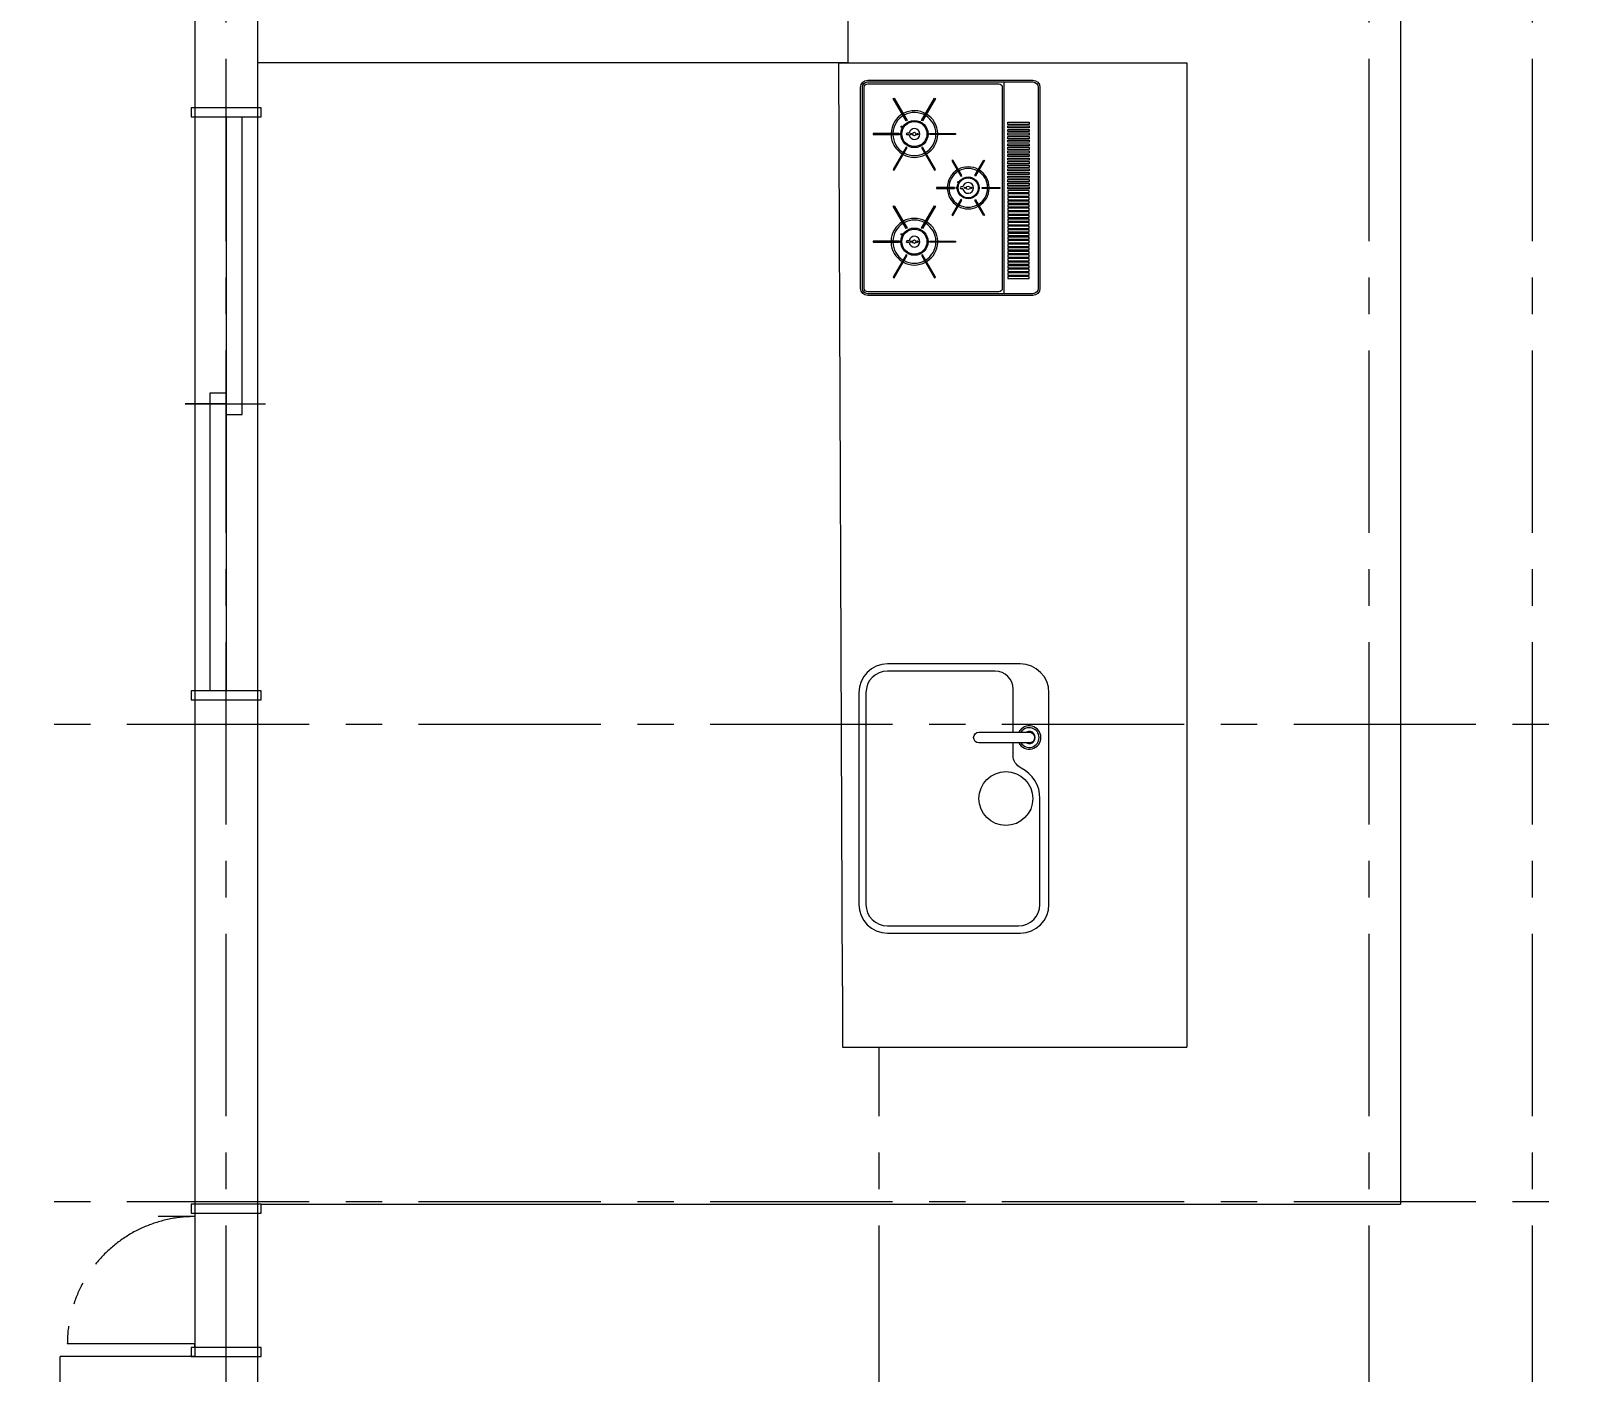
# Model space of a CAD drawing. Header units: millimetres. Extents: x -63086 to 83971, y -129912 to 13382.
# Drawn here: x 50146 to 54431, y 1483 to 5222 of the extents above; entities that cross this region are included whole.
import ezdxf

# ---------------------------------------------------------------- set-up
doc = ezdxf.new("R2010")
doc.units = ezdxf.units.MM
doc.linetypes.add('CENTERX2', pattern=[101.6, 63.5, -12.7, 12.7, -12.7])
doc.layers.get('0').update_dxf_attribs({"lineweight": 0})
for name, color, linetype, lineweight in [('001壁芯', 7, 'CENTERX2', 0), ('002寸法', 7, 'Continuous', 0), ('003壁', 7, 'Continuous', 9), ('004建具', 7, 'Continuous', 9), ('094システムキッチン', 7, 'Continuous', 0), ('097家具', 7, 'Continuous', 0)]:
    doc.layers.add(name, color=color, linetype=linetype, lineweight=lineweight)
doc.styles.get("Standard").update_dxf_attribs({"font": 'MS Mincho.ttf'})
doc.dimstyles.new('寸法', dxfattribs={"dimtxt": 70, "dimasz": 25, "dimexe": 1.5, "dimexo": 200, "dimtad": 1, "dimdec": 0, "dimtxsty": 'Standard', "dimblk": 'DOT', "dimcen": 2.5, "dimadec": 0, "dimazin": 0, "dimtfac": 1, "dimtdec": 0, "dimtmove": 0, "dimatfit": 3, "dimfxl": 200, "dimfxlon": 1, "dimarcsym": 0})

# ---------------------------------------------------------------- blocks, each defined once
blk = doc.blocks.new('_Dot')
at = {"color": 0, "linetype": 'ByBlock', "lineweight": -2}
blk.add_line((-0.5, 0), (-1, 0), dxfattribs=at)
at = {"color": 0, "linetype": 'ByBlock', "const_width": 0.5}
blk.add_lwpolyline([(-0.25, 0, 1), (0.25, 0, 1)], format="xyb", close=True, dxfattribs=at)
blk = doc.blocks.new('*D346')
at = {"layer": '002寸法', "color": 0, "lineweight": -2, "transparency": 16777216}
for p, q in [((66732.8, 6474.4), (66934.3, 6474.4)), ((66932.8, 6449.4), (66932.8, 3314.4)), ((66732.8, 3289.4), (66934.3, 3289.4))]:
    blk.add_line(p, q, dxfattribs=at)
at = {"layer": 'Defpoints', "color": 0, "transparency": 16777216}
for p in [(66369.5, 6474.4), (54418.2, 3289.4), (66932.8, 3289.4)]:
    blk.add_point(p, dxfattribs=at)
at = {"layer": '002寸法', "color": 0, "lineweight": -2, "transparency": 16777216, "xscale": 25, "yscale": 25, "zscale": 25}
for p, rotation in [((66932.8, 6474.4), 90), ((66932.8, 3289.4), 270)]:
    blk.add_blockref('_Dot', p, dxfattribs=dict(at, rotation=rotation))
at = {"layer": '002寸法', "color": 0, "transparency": 16777216, "insert": (66897.2, 4881.9), "char_height": 70, "attachment_point": 5, "rotation": 90}
blk.add_mtext('3185', dxfattribs=at)

msp = doc.modelspace()

# ---------------------------------------------------------------- linework, layer by layer
at = {"layer": '001壁芯', "ltscale": 8}
for p, q in [((50690.7448, -4305.5057), (50690.7448, 12115.3398)), ((54330.7448, -4305.5057), (54330.7448, 8749.4193)), ((53875.7448, -4305.5057), (53875.7448, 7011.9193)), ((48788.821, 3289.4193), (55783.2448, 3289.4193)), ((52510.7448, 2291.9193), (52510.7448, 2389.2359)), ((52510.7448, -4305.5057), (52510.7448, 2389.2359)), ((48788.821, 1959.4193), (66369.5065, 1959.4193))]:
    msp.add_line(p, q, dxfattribs=at)
at = {"layer": '003壁', "ltscale": 10}
for p, q in [((50603.2448, 8836.9193), (50603.2448, 1526.9193)), ((50778.2448, 5931.9193), (50778.2448, 1351.9193)), ((50603.2448, 3289.4193), (50603.2448, 1526.9193)), ((50228.2448, -568.0807), (50228.2448, 1526.9193)), ((50603.2448, 1526.9193), (50228.2448, 1526.9193))]:
    msp.add_line(p, q, dxfattribs=at)
at = {"layer": '004建具', "linetype": 'CENTERX2', "ltscale": 5}
for p, q in [((50603.2448, 5006.9193), (50593.2448, 5006.9193)), ((50593.2448, 5006.9193), (50593.2448, 4981.9193)), ((50593.2448, 4981.9193), (50603.2448, 4981.9193)), ((50788.2448, 5006.9193), (50603.2448, 5006.9193)), ((50603.2448, 4981.9193), (50778.2448, 4981.9193)), ((50778.2448, 4981.9193), (50788.2448, 4981.9193)), ((50788.2448, 4981.9193), (50788.2448, 5006.9193)), ((50603.2448, 3381.9193), (50593.2448, 3381.9193)), ((50593.2448, 3381.9193), (50593.2448, 3356.9193)), ((50593.2448, 3356.9193), (50603.2448, 3356.9193)), ((50788.2448, 3381.9193), (50603.2448, 3381.9193)), ((50603.2448, 3356.9193), (50778.2448, 3356.9193)), ((50778.2448, 3356.9193), (50788.2448, 3356.9193)), ((50788.2448, 3356.9193), (50788.2448, 3381.9193)), ((50603.2448, 1951.9193), (50593.2448, 1951.9193)), ((50593.2448, 1951.9193), (50593.2448, 1926.9193)), ((50788.2448, 1951.9193), (50603.2448, 1951.9193)), ((50788.2448, 1926.9193), (50788.2448, 1951.9193)), ((50593.2448, 1926.9193), (50603.2448, 1926.9193)), ((50603.2448, 1926.9193), (50778.2448, 1926.9193)), ((50778.2448, 1926.9193), (50788.2448, 1926.9193)), ((50603.2448, 1551.9193), (50593.2448, 1551.9193)), ((50593.2448, 1551.9193), (50593.2448, 1526.9193)), ((50788.2448, 1551.9193), (50603.2448, 1551.9193)), ((50788.2448, 1526.9193), (50788.2448, 1551.9193)), ((50593.2448, 1526.9193), (50603.2448, 1526.9193)), ((50603.2448, 1526.9193), (50778.2448, 1526.9193)), ((50778.2448, 1526.9193), (50788.2448, 1526.9193))]:
    msp.add_line(p, q, dxfattribs=at)
at = {"layer": '004建具', "ltscale": 10}
for p, q in [((50690.7448, 4981.9193), (50690.7448, 3381.9193)), ((50735.7448, 4151.9193), (50735.7448, 4981.9193)), ((50690.7448, 4211.9193), (50645.7448, 4211.9193)), ((50645.7448, 4211.9193), (50645.7448, 3381.9193)), ((50690.7448, 4181.9193), (50690.7448, 4211.9193)), ((50690.7448, 4181.9193), (50576.8467, 4181.9193)), ((50576.8467, 4181.9193), (50800.7513, 4181.9193)), ((50690.7448, 4181.9193), (50690.7448, 4151.9193)), ((50690.7448, 4151.9193), (50735.7448, 4151.9193))]:
    msp.add_line(p, q, dxfattribs=at)
at = {"layer": '004建具', "linetype": 'CENTERX2', "ltscale": 5}
msp.add_arc((50603.2448, 1561.9193), 355, 90, 180, dxfattribs=at)
at = {"layer": '094システムキッチン', "ltscale": 10}
for points in [[(52408.707, 2559.2359), (52398.2448, 5131.9193), (53148.2448, 5131.9193)], [(52858.707, 4488.8568), (52858.707, 5078.8568)], [(52593.9168, 4936.3568), (52588.707, 4936.3568)], [(52593.9168, 4931.3568), (52588.707, 4931.3568)], [(52743.9168, 4786.3568), (52738.707, 4786.3568)], [(52743.9168, 4781.3568), (52738.707, 4781.3568)], [(52593.9168, 4636.3568), (52588.707, 4636.3568)], [(52593.9168, 4631.3568), (52588.707, 4631.3568)], [(52883.707, 3202.9041), (52883.707, 3236.9703)]]:
    msp.add_lwpolyline(points, dxfattribs=at)
for points in [[(52458.707, 4503.8568), (52458.707, 5063.8568, -0.414213562), (52478.707, 5083.8568), (52938.707, 5083.8568, -0.414213562), (52958.707, 5063.8568), (52958.707, 4503.8568, -0.414213562), (52938.707, 4483.8568), (52478.707, 4483.8568, -0.414213562)], [(52463.707, 4503.8568), (52463.707, 5063.8568, -0.414213562), (52478.707, 5078.8568), (52938.707, 5078.8568, -0.414213562), (52953.707, 5063.8568), (52953.707, 4503.8568, -0.414213562), (52938.707, 4488.8568), (52478.707, 4488.8568, -0.414213562)], [(52468.707, 4503.8568), (52468.707, 5063.8568, -0.414213562), (52478.707, 5073.8568), (52843.707, 5073.8568, -0.414213562), (52853.707, 5063.8568), (52853.707, 4503.8568, -0.414213562), (52843.707, 4493.8568), (52478.707, 4493.8568, -0.414213562)], [(52983.707, 2786.9703), (52983.707, 3376.9703, 0.414213562), (52903.707, 3456.9703), (52533.707, 3456.9703, 0.414213562), (52453.707, 3376.9703), (52453.707, 2786.9703, 0.414213562), (52533.707, 2706.9703), (52903.707, 2706.9703, 0.414213562)], [(52788.707, 3236.9703, -1), (52788.707, 3266.9703), (52928.707, 3266.9703, -1), (52928.707, 3236.9703)]]:
    msp.add_lwpolyline(points, format="xyb", close=True, dxfattribs=at)
for points in [[(52588.506, 4971.8459), (52585.908, 4970.3459), (52549.908, 5032.6997), (52552.506, 5034.1997)], [(52631.506, 4970.3459), (52628.908, 4971.8459), (52664.908, 5034.1997), (52667.506, 5032.6997)], [(52565.707, 4932.3568), (52565.707, 4935.3568), (52493.707, 4935.3568), (52493.707, 4932.3568)], [(52651.707, 4932.3568), (52651.707, 4935.3568), (52723.707, 4935.3568), (52723.707, 4932.3568)], [(52868.707, 4960.8568), (52868.707, 4966.8568), (52928.507, 4966.8568), (52928.507, 4960.8568)], [(52868.707, 4950.8568), (52868.707, 4956.8568), (52928.507, 4956.8568), (52928.507, 4950.8568)], [(52868.707, 4940.8568), (52868.707, 4946.8568), (52928.507, 4946.8568), (52928.507, 4940.8568)], [(52868.707, 4930.8568), (52868.707, 4936.8568), (52928.507, 4936.8568), (52928.507, 4930.8568)], [(52588.506, 4895.8677), (52585.908, 4897.3677), (52549.908, 4835.0139), (52552.506, 4833.5139)], [(52631.506, 4897.3677), (52628.908, 4895.8677), (52664.908, 4833.5139), (52667.506, 4835.0139)], [(52868.707, 4920.8568), (52868.707, 4926.8568), (52928.507, 4926.8568), (52928.507, 4920.8568)], [(52868.707, 4910.8568), (52868.707, 4916.8568), (52928.507, 4916.8568), (52928.507, 4910.8568)], [(52868.707, 4900.8568), (52868.707, 4906.8568), (52928.507, 4906.8568), (52928.507, 4900.8568)], [(52868.707, 4890.8568), (52868.707, 4896.8568), (52928.507, 4896.8568), (52928.507, 4890.8568)], [(52868.707, 4880.8568), (52868.707, 4886.8568), (52928.507, 4886.8568), (52928.507, 4880.8568)], [(52738.1879, 4816.697), (52740.5261, 4818.047), (52715.6261, 4861.175), (52713.2879, 4859.825)], [(52779.2261, 4816.697), (52776.8879, 4818.047), (52801.7879, 4861.175), (52804.1261, 4859.825)], [(52868.707, 4870.8568), (52868.707, 4876.8568), (52928.507, 4876.8568), (52928.507, 4870.8568)], [(52868.707, 4860.8568), (52868.707, 4866.8568), (52928.507, 4866.8568), (52928.507, 4860.8568)], [(52868.707, 4850.8568), (52868.707, 4856.8568), (52928.507, 4856.8568), (52928.507, 4850.8568)], [(52868.707, 4840.8568), (52868.707, 4846.8568), (52928.507, 4846.8568), (52928.507, 4840.8568)], [(52868.707, 4830.8568), (52868.707, 4836.8568), (52928.507, 4836.8568), (52928.507, 4830.8568)], [(52868.707, 4820.8568), (52868.707, 4826.8568), (52928.507, 4826.8568), (52928.507, 4820.8568)], [(52868.707, 4810.8568), (52868.707, 4816.8568), (52928.507, 4816.8568), (52928.507, 4810.8568)], [(52868.707, 4800.8568), (52868.707, 4806.8568), (52928.507, 4806.8568), (52928.507, 4800.8568)], [(52720.007, 4782.5068), (52720.007, 4785.2068), (52670.207, 4785.2068), (52670.207, 4782.5068)], [(52797.407, 4782.5068), (52797.407, 4785.2068), (52847.207, 4785.2068), (52847.207, 4782.5068)], [(52868.707, 4790.8568), (52868.707, 4796.8568), (52928.507, 4796.8568), (52928.507, 4790.8568)], [(52868.707, 4780.8568), (52868.707, 4786.8568), (52928.507, 4786.8568), (52928.507, 4780.8568)], [(52868.707, 4776.8568), (52868.707, 4770.8568), (52928.507, 4770.8568), (52928.507, 4776.8568)], [(52868.707, 4766.8568), (52868.707, 4760.8568), (52928.507, 4760.8568), (52928.507, 4766.8568)], [(52868.707, 4756.8568), (52868.707, 4750.8568), (52928.507, 4750.8568), (52928.507, 4756.8568)], [(52588.506, 4671.8459), (52585.908, 4670.3459), (52549.908, 4732.6997), (52552.506, 4734.1997)], [(52631.506, 4670.3459), (52628.908, 4671.8459), (52664.908, 4734.1997), (52667.506, 4732.6997)], [(52740.5261, 4749.6666), (52738.1879, 4751.0166), (52713.2879, 4707.8885), (52715.6261, 4706.5385)], [(52776.8879, 4749.6666), (52779.2261, 4751.0166), (52804.1261, 4707.8885), (52801.7879, 4706.5385)], [(52868.707, 4746.8568), (52868.707, 4740.8568), (52928.507, 4740.8568), (52928.507, 4746.8568)], [(52868.707, 4736.8568), (52868.707, 4730.8568), (52928.507, 4730.8568), (52928.507, 4736.8568)], [(52868.707, 4726.8568), (52868.707, 4720.8568), (52928.507, 4720.8568), (52928.507, 4726.8568)], [(52868.707, 4716.8568), (52868.707, 4710.8568), (52928.507, 4710.8568), (52928.507, 4716.8568)], [(52868.707, 4706.8568), (52868.707, 4700.8568), (52928.507, 4700.8568), (52928.507, 4706.8568)], [(52868.707, 4696.8568), (52868.707, 4690.8568), (52928.507, 4690.8568), (52928.507, 4696.8568)], [(52868.707, 4686.8568), (52868.707, 4680.8568), (52928.507, 4680.8568), (52928.507, 4686.8568)], [(52868.707, 4676.8568), (52868.707, 4670.8568), (52928.507, 4670.8568), (52928.507, 4676.8568)], [(52565.707, 4632.3568), (52565.707, 4635.3568), (52493.707, 4635.3568), (52493.707, 4632.3568)], [(52651.707, 4632.3568), (52651.707, 4635.3568), (52723.707, 4635.3568), (52723.707, 4632.3568)], [(52868.707, 4666.8568), (52868.707, 4660.8568), (52928.507, 4660.8568), (52928.507, 4666.8568)], [(52868.707, 4656.8568), (52868.707, 4650.8568), (52928.507, 4650.8568), (52928.507, 4656.8568)], [(52868.707, 4646.8568), (52868.707, 4640.8568), (52928.507, 4640.8568), (52928.507, 4646.8568)], [(52868.707, 4636.8568), (52868.707, 4630.8568), (52928.507, 4630.8568), (52928.507, 4636.8568)], [(52588.506, 4595.8677), (52585.908, 4597.3677), (52549.908, 4535.0139), (52552.506, 4533.5139)], [(52631.506, 4597.3677), (52628.908, 4595.8677), (52664.908, 4533.5139), (52667.506, 4535.0139)], [(52868.707, 4626.8568), (52868.707, 4620.8568), (52928.507, 4620.8568), (52928.507, 4626.8568)], [(52868.707, 4616.8568), (52868.707, 4610.8568), (52928.507, 4610.8568), (52928.507, 4616.8568)], [(52868.707, 4606.8568), (52868.707, 4600.8568), (52928.507, 4600.8568), (52928.507, 4606.8568)], [(52868.707, 4596.8568), (52868.707, 4590.8568), (52928.507, 4590.8568), (52928.507, 4596.8568)], [(52868.707, 4586.8568), (52868.707, 4580.8568), (52928.507, 4580.8568), (52928.507, 4586.8568)], [(52868.707, 4576.8568), (52868.707, 4570.8568), (52928.507, 4570.8568), (52928.507, 4576.8568)], [(52868.707, 4566.8568), (52868.707, 4560.8568), (52928.507, 4560.8568), (52928.507, 4566.8568)], [(52868.707, 4556.8568), (52868.707, 4550.8568), (52928.507, 4550.8568), (52928.507, 4556.8568)], [(52868.707, 4546.8568), (52868.707, 4540.8568), (52928.507, 4540.8568), (52928.507, 4546.8568)], [(52868.707, 4536.8568), (52868.707, 4530.8568), (52928.507, 4530.8568), (52928.507, 4536.8568)]]:
    msp.add_lwpolyline(points, close=True, dxfattribs=at)
for points in [[(52642.4974, 4989.3834, 0.577350269), (52543.7243, 4935.3568)], [(52639.9967, 4985.0521, 0.577350269), (52548.7258, 4935.3568)], [(52668.6882, 4935.3568, 0.254594376), (52639.9967, 4985.0521)], [(52673.6897, 4935.3568, 0.255618787), (52642.4974, 4989.3834)], [(52543.7243, 4932.3568, 0.255618787), (52574.9166, 4878.3301)], [(52548.7258, 4932.3568, 0.254594376), (52577.4173, 4882.6615)], [(52588.707, 4936.3568, 1), (52588.707, 4931.3568)], [(52593.9168, 4931.3568, 11.916079783), (52593.9168, 4936.3568)], [(52639.9967, 4882.6615, 0.254594376), (52668.6882, 4932.3568)], [(52642.4974, 4878.3301, 0.255618787), (52673.6897, 4932.3568)], [(52577.5147, 4876.8301, 0.255618787), (52639.8993, 4876.8301)], [(52580.0154, 4881.1615, 0.254594376), (52637.3986, 4881.1615)], [(52786.7801, 4835.1808, 0.255618787), (52730.6339, 4835.1808)], [(52728.2957, 4833.8308, 0.255618787), (52700.2226, 4785.2068)], [(52730.5463, 4829.9325, 0.254594376), (52704.7239, 4785.2068)], [(52784.5294, 4831.2825, 0.254594376), (52732.8846, 4831.2825)], [(52743.9168, 4781.3568, 11.916079783), (52743.9168, 4786.3568)], [(52812.6901, 4785.2068, 0.254594376), (52786.8677, 4829.9325)], [(52817.1914, 4785.2068, 0.255618787), (52789.1183, 4833.8308)], [(52700.2226, 4782.5068, 0.255618787), (52728.2957, 4733.8828)], [(52704.7239, 4782.5068, 0.254594376), (52730.5463, 4737.781)], [(52738.707, 4786.3568, 1), (52738.707, 4781.3568)], [(52786.8677, 4737.781, 0.254594376), (52812.6901, 4782.5068)], [(52789.1183, 4733.8828, 0.255618787), (52817.1914, 4782.5068)], [(52730.6339, 4732.5328, 0.255618787), (52786.7801, 4732.5328)], [(52732.8846, 4736.431, 0.254594376), (52784.5294, 4736.431)], [(52574.9166, 4689.3834, 0.255618787), (52543.7243, 4635.3568)], [(52577.4173, 4685.0521, 0.254594376), (52548.7258, 4635.3568)], [(52639.8993, 4690.8834, 0.255618787), (52577.5147, 4690.8834)], [(52637.3986, 4686.5521, 0.254594376), (52580.0154, 4686.5521)], [(52668.6882, 4635.3568, 0.254594376), (52639.9967, 4685.0521)], [(52673.6897, 4635.3568, 0.255618787), (52642.4974, 4689.3834)], [(52543.7243, 4632.3568, 0.255618787), (52574.9166, 4578.3301)], [(52548.7258, 4632.3568, 0.254594376), (52577.4173, 4582.6615)], [(52588.707, 4636.3568, 1), (52588.707, 4631.3568)], [(52593.9168, 4631.3568, 11.916079783), (52593.9168, 4636.3568)], [(52639.9967, 4582.6615, 0.254594376), (52668.6882, 4632.3568)], [(52642.4974, 4578.3301, 0.255618787), (52673.6897, 4632.3568)], [(52577.5147, 4576.8301, 0.255618787), (52639.8993, 4576.8301)], [(52580.0154, 4581.1615, 0.254594376), (52637.3986, 4581.1615)], [(52883.707, 3266.9703), (52883.707, 3386.9703, 0.414213562), (52833.707, 3436.9703), (52533.707, 3436.9703, 0.414213562), (52473.707, 3376.9703), (52473.707, 2786.9703, 0.414213562), (52533.707, 2726.9703), (52898.707, 2726.9703, 0.414213562), (52958.707, 2786.9703), (52958.707, 3081.9703)], [(52899.8756, 3236.9703, 4.088760432), (52899.8756, 3266.9703)], [(52905.6581, 3236.9703, 3.369924076), (52905.6581, 3266.9703)], [(52920.707, 3236.9703, 1.666666667), (52920.707, 3266.9703)], [(52958.707, 3081.9703, 0.284915046), (52905.9292, 3167.0719, -0.284915046), (52883.707, 3202.9041)]]:
    msp.add_lwpolyline(points, format="xyb", dxfattribs=at)
for centre, radius in [((52608.707, 4933.8568), 38), ((52568.2079, 4933.7641), 2), ((52573.68, 4954.1866), 2), ((52608.707, 4933.8568), 35), ((52599.7079, 4933.7641), 2), ((52608.707, 4933.8568), 5), ((52617.7061, 4933.7641), 2), ((52758.707, 4783.8568), 30.4), ((52730.6854, 4800.1206), 1.6), ((52758.707, 4783.8568), 28), ((52726.3077, 4783.7827), 1.6), ((52749.7079, 4783.7641), 2), ((52758.707, 4783.8568), 5), ((52767.7061, 4783.7641), 2), ((52608.707, 4633.8568), 38), ((52568.2079, 4633.7641), 2), ((52573.68, 4654.1866), 2), ((52608.707, 4633.8568), 35), ((52599.7079, 4633.7641), 2), ((52608.707, 4633.8568), 5), ((52617.7061, 4633.7641), 2), ((52863.707, 3081.9703), 75)]:
    msp.add_circle(centre, radius, dxfattribs=at)
at = {"layer": '097家具', "ltscale": 10}
for p, q in [((52423.2448, 5931.9193), (52423.2448, 5131.9193)), ((53963.2448, 5921.9193), (53963.2448, 1951.9193)), ((52423.2448, 5131.9193), (50778.2448, 5131.9193)), ((52423.2448, 5131.9193), (51890.6667, 5131.9193)), ((53148.2448, 5131.9193), (53368.2448, 5131.9193)), ((53368.2448, 5131.9193), (53368.2448, 2389.2359)), ((52408.707, 2559.2359), (52408.707, 2389.2359)), ((52408.707, 2389.2359), (53158.707, 2389.2359)), ((53158.707, 2389.2359), (53368.2448, 2389.2359)), ((50788.2448, 1951.9193), (53963.2448, 1951.9193)), ((50603.2448, 1916.9193), (50501.5901, 1916.9193)), ((50603.2448, 1926.9193), (50603.2448, 1916.9193)), ((50603.2448, 1561.9193), (50248.2448, 1561.9193)), ((50603.2448, 1551.9193), (50603.2448, 1561.9193))]:
    msp.add_line(p, q, dxfattribs=at)

# ---------------------------------------------------------------- dimensions: what is measured, and where the dimension line sits
at = {"layer": '002寸法'}
dim = msp.add_linear_dim(base=(66932.8234, 3289.4193), p1=(66369.5065, 6474.4193), p2=(54418.2448, 3289.4193), angle=90, dimstyle='寸法', override={"dimtmove": 1}, dxfattribs=at)
dim.commit()
dim.dimension.update_dxf_attribs({"geometry": '*D346', "text_midpoint": (66897.1984, 4881.9193)})

doc.saveas('drawing.dxf')
